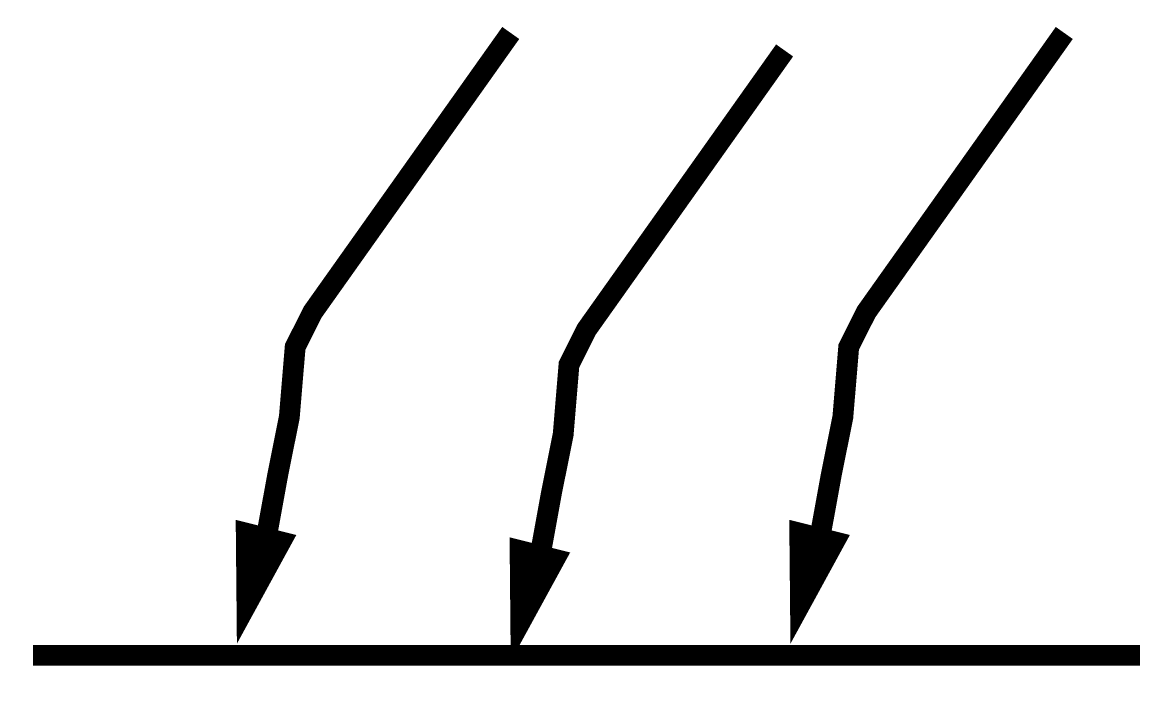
# Model space of a CAD drawing. Extents: x -0.05 to 5.36, y -0.18 to 3.04.
import ezdxf

# ---------------------------------------------------------------- set-up
doc = ezdxf.new("R2010")
doc.units = 0
doc.header["$MEASUREMENT"] = 0
doc.layers.get('0').update_dxf_attribs({"linetype": 'CONTINUOUS'})

msp = doc.modelspace()

# ---------------------------------------------------------------- linework, layer by layer
at = {"const_width": 0.1}
for points in [[(2.2936, 2.989), (1.3426, 1.6481), (1.2587, 1.4805), (1.2307, 1.1453), (1.1748, 0.866), (1.1188, 0.5587)], [(4.9509, 2.989), (3.9999, 1.6481), (3.916, 1.4805), (3.888, 1.1453), (3.8321, 0.866), (3.7761, 0.5587)], [(3.6083, 2.9052), (2.6573, 1.5643), (2.5733, 1.3967), (2.5454, 1.0615), (2.4894, 0.7822), (2.4335, 0.4749)], [(0, 0), (1.958, 0), (3.7202, 0), (5.3145, 0)]]:
    msp.add_lwpolyline(points, dxfattribs=at)
for points in [[(0.979, 0.0559, 0, 0.3, 0), (1.1188, 0.6146, 0.3, 0.3, 0)], [(3.6363, 0.0559, 0, 0.3, 0), (3.7761, 0.6146, 0.3, 0.3, 0)], [(2.2936, -0.0279, 0, 0.3, 0), (2.4335, 0.5308, 0.3, 0.3, 0)]]:
    msp.add_lwpolyline(points, format="xyseb")

doc.saveas('drawing.dxf')
